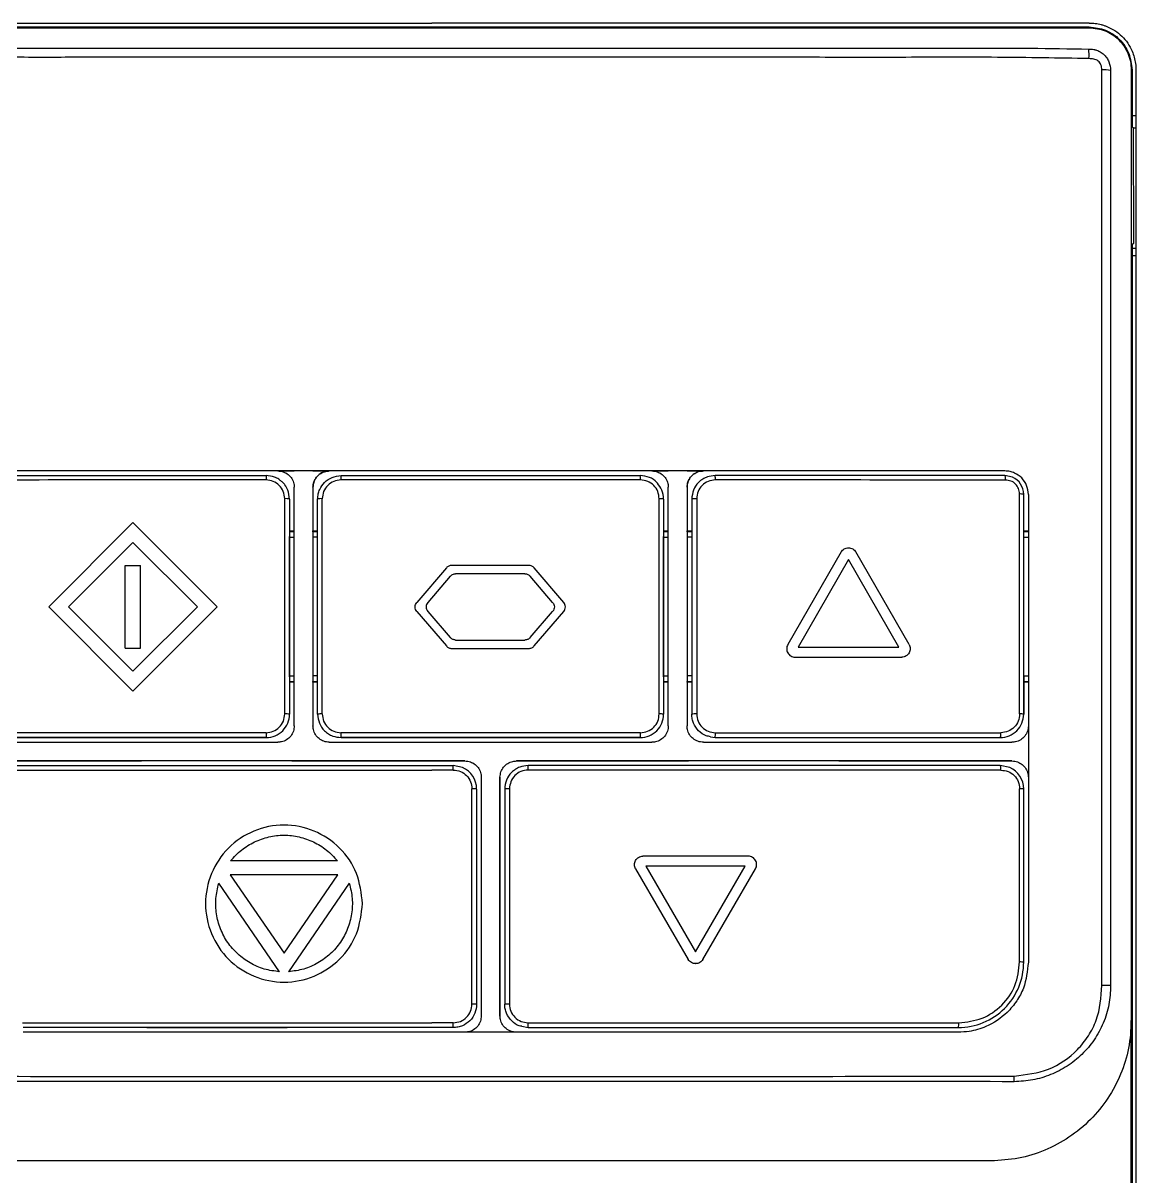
# Model space of a CAD drawing. Header units: inches. Extents: x 15 to 148, y 10 to 111.
# Drawn here: x 132.304 to 133.613, y 102.985 to 104.341 of the extents above; entities that cross this region are included whole.
import ezdxf

# ---------------------------------------------------------------- set-up
doc = ezdxf.new("R2010")
doc.units = ezdxf.units.IN
doc.header["$MEASUREMENT"] = 0
doc.layers.add('BLK_12AWG', color=7, linetype='Continuous')

# ---------------------------------------------------------------- blocks, each defined once
blk = doc.blocks.new('Varia')
at = {"color": 7, "linetype": 'Continuous'}
for p, q in [((165.0473, 105.9216), (165.0473, 105.9234)), ((165.1481, 105.8226), (165.1463, 105.8226)), ((165.1481, 105.8226), (165.1481, 105.6878)), ((165.1481, 105.7153), (165.1573, 105.7153)), ((165.1518, 105.6859), (165.1481, 105.6878)), ((165.1523, 105.4149), (165.1518, 105.6859)), ((165.1518, 105.6859), (165.1573, 105.6859)), ((165.1481, 105.4128), (165.1523, 105.4149)), ((165.1573, 105.4021), (165.1481, 105.4021)), ((165.1573, 105.3853), (165.1481, 105.3853)), ((163.1333, 104.8637), (163.1333, 104.8637)), ((163.1387, 104.8793), (163.1772, 104.8793)), ((163.1387, 104.8793), (163.1387, 104.8793)), ((163.2212, 104.8793), (163.1772, 104.8793)), ((163.2212, 104.8793), (163.2597, 104.8793)), ((163.5006, 104.8793), (163.2597, 104.8793)), ((163.2597, 104.8793), (163.2597, 104.8793)), ((163.5006, 104.8581), (163.287, 104.8581)), ((163.2872, 104.8683), (163.5006, 104.8683)), ((164.0187, 104.8793), (163.5006, 104.8793)), ((163.5006, 104.8683), (163.9912, 104.8683)), ((163.9917, 104.8581), (163.5006, 104.8581)), ((164.0133, 104.8637), (164.0133, 104.8637)), ((164.0187, 104.8793), (164.0572, 104.8793)), ((164.0187, 104.8793), (164.0187, 104.8793)), ((164.1012, 104.8793), (164.0572, 104.8793)), ((164.1012, 104.8793), (164.1397, 104.8793)), ((164.1397, 104.8793), (164.1397, 104.8793)), ((164.8492, 104.8793), (164.8492, 104.8793)), ((164.8669, 104.8646), (164.8669, 104.8646)), ((163.1772, 104.2798), (163.1772, 104.8408)), ((163.2212, 104.8408), (163.2212, 104.2798)), ((163.2212, 104.8408), (163.2212, 104.7382)), ((163.2212, 104.8408), (163.2212, 104.8408)), ((164.0572, 104.2798), (164.0572, 104.8408)), ((164.1012, 104.8408), (164.1012, 104.2798)), ((164.1012, 104.8408), (164.1012, 104.8408)), ((164.1012, 104.8408), (164.1012, 104.7382)), ((163.1549, 104.3078), (163.1549, 104.814)), ((163.1662, 104.8133), (163.1662, 104.3073)), ((163.1662, 104.8133), (163.1662, 104.7253)), ((163.1662, 104.8133), (163.1662, 104.8133)), ((163.2322, 104.3073), (163.2322, 104.8133)), ((163.243, 104.3078), (163.243, 104.814)), ((164.0358, 104.3078), (164.0358, 104.814)), ((164.0462, 104.8133), (164.0462, 104.3073)), ((164.0462, 104.8133), (164.0462, 104.7253)), ((164.0462, 104.8133), (164.0462, 104.8133)), ((164.1122, 104.8133), (164.1122, 104.3073)), ((164.1239, 104.814), (164.1239, 104.3078)), ((164.8837, 104.3078), (164.8837, 104.825)), ((164.8932, 104.3073), (164.8932, 104.8243)), ((164.8932, 104.8243), (164.8932, 104.8243)), ((164.8932, 104.7253), (164.8932, 104.8243)), ((162.7977, 104.7577), (162.5996, 104.5596)), ((162.9959, 104.5596), (162.7977, 104.7577)), ((162.9959, 104.5596), (162.7977, 104.7577)), ((163.1662, 104.7382), (163.1772, 104.7382)), ((163.1772, 104.7363), (163.1662, 104.7363)), ((163.1662, 104.7234), (163.1662, 104.7253)), ((163.1662, 104.3972), (163.1662, 104.7234)), ((163.1662, 104.7234), (163.1772, 104.7234)), ((163.2212, 104.7363), (163.2212, 104.7382)), ((163.2212, 104.7382), (163.2322, 104.7382)), ((163.2212, 104.7363), (163.2212, 104.3843)), ((163.2322, 104.7363), (163.2212, 104.7363)), ((163.2322, 104.7234), (163.2212, 104.7234)), ((164.0462, 104.7382), (164.0572, 104.7382)), ((164.0572, 104.7363), (164.0462, 104.7363)), ((164.0462, 104.7234), (164.0462, 104.7253)), ((164.0462, 104.3972), (164.0462, 104.7234)), ((164.0462, 104.7234), (164.0572, 104.7234)), ((164.1012, 104.7363), (164.1012, 104.7382)), ((164.1012, 104.7382), (164.1122, 104.7382)), ((164.1012, 104.7363), (164.1012, 104.3843)), ((164.1122, 104.7363), (164.1012, 104.7363)), ((164.1122, 104.7234), (164.1012, 104.7234)), ((164.8932, 104.7382), (164.9042, 104.7382)), ((164.9042, 104.7363), (164.8932, 104.7363)), ((164.8932, 104.7234), (164.8932, 104.7253)), ((164.8932, 104.3972), (164.8932, 104.7234)), ((164.8932, 104.7234), (164.9042, 104.7234)), ((162.7977, 104.711), (162.6463, 104.5596)), ((162.7977, 104.711), (162.6463, 104.5596)), ((162.9492, 104.5596), (162.7977, 104.711)), ((164.4639, 104.6887), (164.3383, 104.4712)), ((164.481, 104.6709), (164.3623, 104.4652)), ((164.481, 104.6709), (164.3623, 104.4652)), ((164.5998, 104.4652), (164.481, 104.6709)), ((164.6238, 104.4712), (164.4982, 104.6887)), ((164.6238, 104.4712), (164.4982, 104.6887)), ((162.7796, 104.4624), (162.7796, 104.6567)), ((162.7796, 104.6567), (162.8158, 104.6567)), ((162.8158, 104.4624), (162.8158, 104.6567)), ((162.8158, 104.4624), (162.8158, 104.6567)), ((163.5352, 104.6515), (163.4654, 104.5703)), ((163.7289, 104.6572), (163.5477, 104.6572)), ((163.7198, 104.6374), (163.5568, 104.6374)), ((163.7198, 104.6374), (163.5568, 104.6374)), ((163.5568, 104.6374), (163.5568, 104.6374)), ((163.8112, 104.5703), (163.7414, 104.6515)), ((163.8112, 104.5703), (163.7414, 104.6515)), ((163.5443, 104.6317), (163.4915, 104.5703)), ((163.5443, 104.6317), (163.4915, 104.5703)), ((163.7851, 104.5703), (163.7323, 104.6317)), ((162.5996, 104.5596), (162.7977, 104.3614)), ((162.6463, 104.5596), (162.7977, 104.4081)), ((162.6463, 104.5596), (162.7977, 104.4081)), ((162.7977, 104.3614), (162.9959, 104.5596)), ((162.7977, 104.3614), (162.9959, 104.5596)), ((162.7977, 104.4081), (162.9492, 104.5596)), ((163.4915, 104.5703), (163.4915, 104.5703)), ((163.4654, 104.5488), (163.5352, 104.4677)), ((163.4915, 104.5488), (163.5443, 104.4875)), ((163.4915, 104.5488), (163.5443, 104.4875)), ((163.7323, 104.4875), (163.7851, 104.5488)), ((163.7414, 104.4677), (163.8112, 104.5488)), ((163.7414, 104.4677), (163.8112, 104.5488)), ((163.5568, 104.4817), (163.7198, 104.4817)), ((162.7796, 104.4624), (162.8158, 104.4624)), ((162.7796, 104.4624), (162.8158, 104.4624)), ((163.5477, 104.4619), (163.7289, 104.4619)), ((163.5477, 104.4619), (163.7289, 104.4619)), ((164.3623, 104.4652), (164.5998, 104.4652)), ((164.3555, 104.4415), (164.6066, 104.4415)), ((164.3555, 104.4415), (164.6066, 104.4415)), ((163.1662, 104.3953), (163.1662, 104.3972)), ((163.1662, 104.3972), (163.1772, 104.3972)), ((163.1662, 104.3953), (163.1662, 104.3073)), ((163.2322, 104.3972), (163.2212, 104.3972)), ((164.0462, 104.3953), (164.0462, 104.3972)), ((164.0462, 104.3972), (164.0572, 104.3972)), ((164.0462, 104.3953), (164.0462, 104.3073)), ((164.1122, 104.3972), (164.1012, 104.3972)), ((164.8932, 104.3953), (164.8932, 104.3972)), ((164.8932, 104.3972), (164.9042, 104.3972)), ((164.8932, 104.3953), (164.8932, 104.3073)), ((163.1662, 104.3843), (163.1772, 104.3843)), ((163.1772, 104.3824), (163.1662, 104.3824)), ((163.2212, 104.3824), (163.2212, 104.3843)), ((163.2212, 104.3843), (163.2322, 104.3843)), ((163.2212, 104.3824), (163.2212, 104.2798)), ((163.2322, 104.3824), (163.2212, 104.3824)), ((164.0462, 104.3843), (164.0572, 104.3843)), ((164.0572, 104.3824), (164.0462, 104.3824)), ((164.1012, 104.3824), (164.1012, 104.3843)), ((164.1012, 104.3843), (164.1122, 104.3843)), ((164.1012, 104.3824), (164.1012, 104.2798)), ((164.1122, 104.3824), (164.1012, 104.3824)), ((164.8932, 104.3843), (164.9042, 104.3843)), ((164.9042, 104.3824), (164.8932, 104.3824)), ((164.0462, 104.3073), (164.0462, 104.3073)), ((164.8932, 104.3073), (164.8932, 104.3073)), ((163.2212, 104.2798), (163.2212, 104.2798)), ((163.2652, 104.2569), (163.2652, 104.2569)), ((163.5006, 104.2638), (163.287, 104.2638)), ((163.9917, 104.2638), (163.5006, 104.2638)), ((164.1012, 104.2798), (164.1012, 104.2798)), ((164.1452, 104.2569), (164.1452, 104.2569)), ((162.4402, 104.2523), (163.1112, 104.2523)), ((163.2597, 104.2413), (163.5006, 104.2413)), ((163.5006, 104.2523), (163.2872, 104.2523)), ((163.2872, 104.2523), (163.9912, 104.2523)), ((163.2872, 104.2523), (163.2872, 104.2523)), ((163.9912, 104.2523), (163.5006, 104.2523)), ((163.5006, 104.2413), (164.0187, 104.2413)), ((163.9912, 104.2523), (163.9912, 104.2523)), ((164.1672, 104.2523), (164.8382, 104.2523)), ((164.8382, 104.2523), (164.8382, 104.2523)), ((162.4127, 104.1973), (162.8178, 104.1973)), ((162.8197, 104.1973), (162.8178, 104.1973)), ((163.1717, 104.1973), (162.8197, 104.1973)), ((163.1717, 104.1973), (163.1737, 104.1973)), ((163.1737, 104.1973), (163.5787, 104.1973)), ((163.5787, 104.1973), (163.5006, 104.1973)), ((163.5006, 104.1863), (163.5512, 104.1863)), ((163.5513, 104.1758), (163.5006, 104.1758)), ((163.5733, 104.1817), (163.5733, 104.1817)), ((163.5787, 104.1973), (163.5787, 104.1973)), ((163.6997, 104.1973), (163.6997, 104.1973)), ((163.6997, 104.1973), (164.1048, 104.1973)), ((164.1067, 104.1973), (164.1048, 104.1973)), ((164.4587, 104.1973), (164.1067, 104.1973)), ((164.4587, 104.1973), (164.4607, 104.1973)), ((164.4607, 104.1973), (164.8657, 104.1973)), ((164.8603, 104.1817), (164.8603, 104.1817)), ((164.8657, 104.1973), (164.8657, 104.1973)), ((163.6172, 104.1588), (163.6172, 103.5978)), ((163.6612, 103.5978), (163.6612, 104.1588)), ((163.6612, 104.1588), (163.6612, 104.1588)), ((163.6612, 104.1588), (163.6612, 103.5978)), ((163.5953, 103.6255), (163.5953, 104.1317)), ((163.6062, 104.1313), (163.6062, 103.6253)), ((163.6062, 104.1313), (163.6062, 103.6253)), ((163.6062, 104.1313), (163.6062, 104.1313)), ((163.6722, 104.1313), (163.6722, 103.6253)), ((163.6834, 104.1317), (163.6834, 103.6255)), ((164.8837, 103.7245), (164.8837, 104.1317)), ((164.8932, 103.7243), (164.8932, 104.1313)), ((164.8932, 104.1313), (164.8932, 104.1313)), ((164.8932, 103.7243), (164.8932, 104.1313)), ((163.2787, 103.9624), (163.0275, 103.9624)), ((164.2452, 103.9732), (163.9974, 103.9732)), ((163.9801, 103.9434), (163.9803, 103.9434)), ((163.9803, 103.9435), (164.1042, 103.7304)), ((164.2383, 103.9495), (164.0043, 103.9495)), ((164.0043, 103.9495), (164.1213, 103.7482)), ((164.0043, 103.9495), (164.1213, 103.7482)), ((164.2383, 103.9495), (164.0043, 103.9495)), ((164.1213, 103.7482), (164.2383, 103.9495)), ((164.1384, 103.7304), (164.2623, 103.9435)), ((164.1384, 103.7304), (164.2623, 103.9435)), ((163.1426, 103.7014), (162.9995, 103.9097)), ((163.0267, 103.9295), (163.1531, 103.7453)), ((163.2795, 103.9295), (163.0267, 103.9295)), ((163.0267, 103.9295), (163.1531, 103.7453)), ((163.2795, 103.9295), (163.0267, 103.9295)), ((163.1531, 103.7453), (163.2795, 103.9295)), ((163.3067, 103.9097), (163.1636, 103.7014)), ((163.3067, 103.9097), (163.1636, 103.7014)), ((164.8932, 103.7243), (164.8932, 103.7243)), ((163.6062, 103.6253), (163.6062, 103.6253)), ((163.5513, 103.5815), (163.5006, 103.5815)), ((163.6612, 103.5978), (163.6612, 103.5978)), ((162.8307, 103.5703), (162.5392, 103.5703)), ((162.5392, 103.5703), (162.5392, 103.5703)), ((162.8307, 103.5703), (163.1607, 103.5703)), ((162.8307, 103.5703), (162.8307, 103.5703)), ((163.1607, 103.5703), (163.1607, 103.5703)), ((163.5512, 103.5703), (163.1607, 103.5703)), ((163.5512, 103.5703), (163.5006, 103.5703)), ((163.5512, 103.5703), (163.5512, 103.5703)), ((163.7052, 103.5749), (163.7052, 103.5749)), ((163.7272, 103.5703), (164.1177, 103.5703)), ((164.1177, 103.5703), (164.4477, 103.5703)), ((164.1177, 103.5703), (164.1177, 103.5703)), ((164.4477, 103.5703), (164.4477, 103.5703)), ((164.4477, 103.5703), (164.7392, 103.5703)), ((164.7392, 103.5703), (164.7392, 103.5703))]:
    blk.add_line(p, q, dxfattribs=at)
for p, q in [((164.8669, 104.8646), (164.8492, 104.8683)), ((164.1567, 104.2544), (164.1672, 104.2523)), ((163.5733, 104.1817), (163.5512, 104.1863)), ((164.8603, 104.1817), (164.8382, 104.1863)), ((163.7122, 103.5732), (163.7272, 103.5703))]:
    blk.add_line(p, q)
for centre, radius, start, end in [((164.9602, 105.8593), 0.0869, 353.1929, 8.0562), ((165.0778, 105.7046), 0.1183, 80.3076, 90.3394), ((163.1802, 104.8605), 0.0694, 173.5525, 182.0138), ((163.4143, 104.8605), 0.1273, 176.491, 181.099), ((163.9367, 104.8605), 0.0551, 357.464, 8.1381), ((164.1273, 104.8605), 0.0407, 356.5712, 11.0718), ((164.8301, 104.8604), 0.0207, 353.3593, 22.2782), ((164.8492, 104.8243), 0.044, 0.0002, 66.3573), ((163.1578, 104.7711), 0.0431, 78.6621, 93.8443), ((163.2403, 104.7741), 0.0401, 86.2383, 101.6849), ((164.0383, 104.7755), 0.0386, 78.1494, 93.7333), ((164.1209, 104.7695), 0.0446, 86.132, 101.157), ((164.8859, 104.7908), 0.0343, 77.5589, 93.6339), ((163.1112, 104.3073), 0.055, 270, 0.0002), ((163.1578, 104.2466), 0.0613, 82.0648, 92.703), ((163.2403, 104.2511), 0.0568, 87.34, 98.1966), ((163.9912, 104.3073), 0.055, 270, 0.0002), ((164.0383, 104.2528), 0.0551, 81.7239, 92.618), ((164.1209, 104.2442), 0.0637, 87.2803, 97.7816), ((164.8382, 104.3073), 0.055, 270, 0.0002), ((164.8859, 104.2578), 0.0501, 81.5288, 92.4921), ((163.1912, 104.2608), 0.0804, 177.8931, 186.0953), ((163.435, 104.2608), 0.148, 178.8539, 183.3071), ((163.928, 104.2608), 0.0638, 352.3034, 2.6553), ((164.121, 104.2608), 0.047, 349.5207, 3.5996), ((164.8158, 104.2609), 0.024, 339.0813, 6.9704), ((162.9537, 104.1783), 0.5976, 359.7543, 0.7647), ((163.5512, 104.1313), 0.055, 0.0002, 66.3571), ((163.6038, 104.1783), 0.1237, 358.8132, 3.6988), ((164.8182, 104.1783), 0.0216, 353.2851, 21.8834), ((164.8382, 104.1313), 0.055, 0.0002, 66.3571), ((163.598, 104.0638), 0.068, 83.0767, 92.2802), ((163.6806, 104.0614), 0.0704, 87.7021, 96.8211), ((164.8859, 104.0723), 0.0594, 82.8724, 92.0985), ((164.7392, 103.7243), 0.154, 270, 0.0002), ((164.8859, 103.6201), 0.1044, 85.9622, 91.1972), ((165.0745, 102.9972), 0.6722, 88.0216, 89.7566), ((163.598, 103.4887), 0.1369, 86.567, 91.1339), ((163.6806, 103.4836), 0.1419, 88.8591, 93.3776), ((162.9079, 103.5787), 0.6434, 359.2549, 0.2522), ((163.5957, 103.5787), 0.1318, 356.3589, 1.2315), ((164.7161, 103.5787), 0.0246, 340.096, 6.4908), ((164.6849, 103.4532), 0.1863, 356.8414, 0.9411)]:
    blk.add_arc(centre, radius, start, end, dxfattribs=at)
for points, knots in [([(161.9539, 105.9326), (161.9784, 105.9326), (162.0275, 105.9326), (162.1017, 105.9326), (162.1768, 105.9326), (162.2528, 105.9326), (162.3298, 105.9326), (162.4076, 105.9326), (162.4864, 105.9326), (162.5661, 105.9326), (162.6466, 105.9326), (162.7281, 105.9326), (162.8104, 105.9326), (162.8937, 105.9326), (162.9778, 105.9326), (163.0628, 105.9326), (163.1487, 105.9326), (163.2355, 105.9326), (163.3231, 105.9326), (163.4116, 105.9326), (163.4709, 105.9326), (163.5006, 105.9326)], [0, 0, 0, 0, 0.047719, 0.095984, 0.144794, 0.194151, 0.244053, 0.294501, 0.345495, 0.397035, 0.449121, 0.501753, 0.554932, 0.608656, 0.662926, 0.717742, 0.773104, 0.82901, 0.885462, 0.942459, 1, 1, 1, 1]), ([(161.9539, 105.9234), (161.9995, 105.9234), (162.0975, 105.9234), (162.255, 105.9234), (162.4332, 105.9234), (162.6273, 105.9234), (162.8434, 105.9234), (163.0675, 105.9234), (163.2909, 105.9234), (163.433, 105.9234), (163.5006, 105.9234)], [0, 0, 0, 0, 0.0890461, 0.1913389, 0.3068826, 0.4356812, 0.5681564, 0.7254172, 0.8693677, 1, 1, 1, 1]), ([(161.954, 105.9216), (162.0821, 105.9216), (162.3383, 105.9215), (162.7249, 105.9216), (163.1125, 105.9216), (163.3713, 105.9216), (163.5006, 105.9216)], [0, 0, 0, 0, 0.249992, 0.499989, 0.749994, 1, 1, 1, 1]), ([(165.0473, 105.9326), (165.0231, 105.9326), (164.9746, 105.9326), (164.9017, 105.9326), (164.8287, 105.9326), (164.7556, 105.9326), (164.6824, 105.9326), (164.609, 105.9326), (164.5355, 105.9326), (164.4619, 105.9326), (164.3881, 105.9326), (164.294, 105.9326), (164.1793, 105.9326), (164.044, 105.9326), (163.9085, 105.9326), (163.7728, 105.9326), (163.6368, 105.9326), (163.546, 105.9326), (163.5006, 105.9326)], [0, 0, 0, 0, 0.047368, 0.094767, 0.142199, 0.189667, 0.237174, 0.284721, 0.332312, 0.379949, 0.427634, 0.47537, 0.562552, 0.649816, 0.737178, 0.824653, 0.912255, 1, 1, 1, 1]), ([(163.5006, 105.9234), (163.5664, 105.9234), (163.7045, 105.9234), (163.9213, 105.9234), (164.1593, 105.9234), (164.407, 105.9234), (164.6464, 105.9234), (164.8583, 105.9234), (164.988, 105.9234), (165.0473, 105.9234)], [0, 0, 0, 0, 0.1270711, 0.2667779, 0.4191136, 0.5876129, 0.7466335, 0.8840931, 1, 1, 1, 1]), ([(163.5006, 105.9216), (163.63, 105.9216), (163.8888, 105.9216), (164.2763, 105.9216), (164.663, 105.9215), (164.9192, 105.9216), (165.0473, 105.9216)], [0, 0, 0, 0, 0.250006, 0.500011, 0.750008, 1, 1, 1, 1]), ([(165.0473, 105.9326), (165.0497, 105.9326), (165.0545, 105.9325), (165.0616, 105.9318), (165.0687, 105.9307), (165.0756, 105.9291), (165.0824, 105.9271), (165.0934, 105.923), (165.1081, 105.9154), (165.1246, 105.9021), (165.1385, 105.8857), (165.1478, 105.8685), (165.1536, 105.8523), (165.1567, 105.8376), (165.1571, 105.8276), (165.1573, 105.8226)], [0, 0, 0, 0, 0.042128, 0.083779, 0.125121, 0.166329, 0.207578, 0.249042, 0.370527, 0.491541, 0.615231, 0.739767, 0.826957, 0.913149, 1, 1, 1, 1]), ([(165.0473, 105.9234), (165.0605, 105.9219), (165.0802, 105.9197), (165.1037, 105.907), (165.119, 105.8946), (165.1315, 105.8792), (165.1443, 105.8557), (165.1466, 105.8358), (165.1481, 105.8226)], [0, 0, 0, 0, 0.250004, 0.376188, 0.499855, 0.623804, 0.749972, 1, 1, 1, 1]), ([(165.0473, 105.9216), (165.0602, 105.9202), (165.0855, 105.9174), (165.1184, 105.8953), (165.1369, 105.8681), (165.1451, 105.8428), (165.1459, 105.8294), (165.1463, 105.8226)], [0, 0, 0, 0, 0.248572, 0.490913, 0.738929, 0.869294, 1, 1, 1, 1]), ([(161.9551, 105.8715), (162.0068, 105.8723), (162.1095, 105.8739), (162.264, 105.8733), (162.418, 105.8735), (162.5722, 105.8734), (162.8039, 105.8735), (163.1133, 105.8735), (163.3715, 105.8735), (163.5006, 105.8735)], [0, 0, 0, 0, 0.101325, 0.20118, 0.301036, 0.400891, 0.500746, 0.750373, 1, 1, 1, 1]), ([(163.5006, 105.8735), (163.6452, 105.8735), (163.9344, 105.8735), (164.2685, 105.8735), (164.5031, 105.8734), (164.6387, 105.8735), (164.7741, 105.8733), (164.9102, 105.8739), (165.0006, 105.8723), (165.0462, 105.8715)], [0, 0, 0, 0, 0.2795774, 0.5591628, 0.6470386, 0.7349076, 0.822772, 0.9106679, 1, 1, 1, 1]), ([(165.0462, 105.8715), (165.0501, 105.8714), (165.055, 105.8713), (165.0612, 105.87), (165.0653, 105.8688), (165.0722, 105.866), (165.0808, 105.8603), (165.0887, 105.8515), (165.0958, 105.8386), (165.097, 105.828), (165.0977, 105.8212)], [0, 0, 0, 0, 0.151582, 0.188126, 0.232897, 0.311991, 0.460747, 0.609367, 0.74939, 1, 1, 1, 1]), ([(163.5006, 105.8522), (163.3713, 105.8522), (163.1128, 105.8521), (162.8029, 105.8521), (162.5709, 105.852), (162.4165, 105.8521), (162.2623, 105.8518), (162.1084, 105.8527), (162.006, 105.8503), (161.9548, 105.849)], [0, 0, 0, 0, 0.249993, 0.499992, 0.599998, 0.700006, 0.800016, 0.900027, 1, 1, 1, 1]), ([(165.0464, 105.849), (164.9748, 105.8503), (164.8314, 105.8528), (164.6157, 105.8518), (164.3995, 105.8521), (164.1416, 105.8521), (163.842, 105.8522), (163.6144, 105.8522), (163.5006, 105.8522)], [0, 0, 0, 0, 0.139972, 0.279985, 0.419994, 0.560002, 0.780004, 1, 1, 1, 1]), ([(165.0771, 105.8229), (165.0768, 105.8267), (165.0763, 105.8325), (165.0725, 105.8393), (165.0685, 105.8435), (165.0635, 105.8466), (165.056, 105.8483), (165.0503, 105.8488), (165.0464, 105.849)], [0, 0, 0, 0, 0.248706, 0.373924, 0.498813, 0.624013, 0.749052, 1, 1, 1, 1]), ([(165.0774, 103.6694), (165.0773, 103.8492), (165.0772, 104.2089), (165.0771, 104.7478), (165.0772, 105.2861), (165.0771, 105.6439), (165.0771, 105.8229)], [0, 0, 0, 0, 0.249989, 0.499986, 0.74999, 1, 1, 1, 1]), ([(165.0977, 105.8212), (165.0977, 105.6422), (165.0978, 105.2846), (165.0976, 104.7467), (165.0976, 104.2082), (165.0977, 103.8488), (165.0977, 103.669)], [0, 0, 0, 0, 0.250225, 0.499979, 0.749962, 1, 1, 1, 1]), ([(165.1463, 105.8226), (165.1463, 105.5749), (165.1463, 105.0795), (165.1463, 104.3336), (165.1463, 103.8357), (165.1463, 103.5868)], [0, 0, 0, 0, 0.333314, 0.666654, 1, 1, 1, 1]), ([(165.1573, 105.8226), (165.1573, 105.2622), (165.1573, 104.6993), (165.1573, 103.572), (165.1573, 103.0077), (165.1573, 102.444)], [0, 0, 0, 0, 0.5, 0.5, 1, 1, 1, 1]), ([(165.1481, 105.4128), (165.1481, 105.3368), (165.1481, 105.1774), (165.1481, 104.9269), (165.1481, 104.6883), (165.1481, 104.4659), (165.1481, 104.3163), (165.1481, 104.2123), (165.1481, 104.1571), (165.1481, 104.1013), (165.1481, 104.0447), (165.1481, 103.9875), (165.1481, 103.854), (165.1481, 103.6538), (165.1481, 103.3967), (165.1481, 103.1681), (165.1481, 102.9681), (165.1481, 102.7966), (165.1481, 102.6537), (165.1481, 102.5393), (165.1481, 102.4726), (165.1481, 102.444)], [0, 0, 0, 0, 0.077058, 0.161583, 0.253579, 0.318389, 0.386454, 0.404818, 0.423405, 0.442216, 0.46125, 0.480508, 0.499988, 0.596108, 0.682623, 0.759532, 0.826835, 0.884534, 0.932628, 0.971117, 1, 1, 1, 1]), ([(163.1108, 104.8581), (162.9969, 104.8581), (162.7689, 104.8581), (162.5417, 104.858), (162.4281, 104.858)], [0, 0, 0, 0, 0.4999974, 1, 1, 1, 1]), ([(163.5006, 104.8793), (163.3211, 104.8793), (162.9632, 104.8793), (162.6068, 104.8793), (162.4292, 104.8793)], [0, 0, 0, 0, 0.501881, 1, 1, 1, 1]), ([(163.1387, 104.8793), (163.0199, 104.8793), (162.783, 104.8793), (162.5469, 104.8793), (162.4292, 104.8793)], [0, 0, 0, 0, 0.501491, 1, 1, 1, 1]), ([(162.4292, 104.8683), (162.5424, 104.8683), (162.7694, 104.8683), (162.9971, 104.8683), (163.1112, 104.8683)], [0, 0, 0, 0, 0.498759, 1, 1, 1, 1]), ([(163.1549, 104.814), (163.1542, 104.8198), (163.1528, 104.8313), (163.1427, 104.8459), (163.1282, 104.8561), (163.1166, 104.8574), (163.1108, 104.8581)], [0, 0, 0, 0, 0.249826, 0.499676, 0.749779, 1, 1, 1, 1]), ([(163.1387, 104.8793), (163.1431, 104.8789), (163.1517, 104.878), (163.1633, 104.8714), (163.172, 104.8616), (163.1766, 104.8508), (163.177, 104.8436), (163.1772, 104.8408)], [0, 0, 0, 0, 0.214425, 0.428836, 0.643675, 0.858975, 1, 1, 1, 1]), ([(163.1662, 104.8133), (163.1654, 104.8205), (163.1641, 104.8324), (163.1566, 104.8448), (163.1513, 104.8514), (163.1483, 104.8537), (163.1474, 104.8544)], [0, 0, 0, 0, 0.4607359, 0.7601332, 0.9234287, 1, 1, 1, 1]), ([(163.2212, 104.8408), (163.2217, 104.8451), (163.2225, 104.8538), (163.2292, 104.8653), (163.2389, 104.874), (163.2498, 104.8786), (163.2569, 104.8791), (163.2597, 104.8793)], [0, 0, 0, 0, 0.215114, 0.430244, 0.644979, 0.859219, 1, 1, 1, 1]), ([(163.2597, 104.8793), (163.2554, 104.8789), (163.2468, 104.878), (163.2353, 104.8714), (163.2266, 104.8617), (163.2219, 104.8509), (163.2214, 104.8437), (163.2212, 104.8408)], [0, 0, 0, 0, 0.214018, 0.428038, 0.642064, 0.856416, 1, 1, 1, 1]), ([(163.2322, 104.8133), (163.2325, 104.8173), (163.233, 104.825), (163.2377, 104.8387), (163.2478, 104.8534), (163.2656, 104.8658), (163.28, 104.8675), (163.2872, 104.8683)], [0, 0, 0, 0, 0.139529, 0.269657, 0.500746, 0.750355, 1, 1, 1, 1]), ([(163.287, 104.8581), (163.2813, 104.8574), (163.2697, 104.856), (163.2551, 104.8459), (163.245, 104.8313), (163.2436, 104.8198), (163.243, 104.814)], [0, 0, 0, 0, 0.2499514, 0.4998401, 0.7498959, 1, 1, 1, 1]), ([(164.8492, 104.8793), (164.7009, 104.8793), (164.4034, 104.8793), (163.9533, 104.8793), (163.6519, 104.8793), (163.5006, 104.8793)], [0, 0, 0, 0, 0.331269, 0.664398, 1, 1, 1, 1]), ([(164.0314, 104.8504), (164.031, 104.851), (164.0267, 104.8575), (164.0126, 104.8655), (163.9984, 104.8673), (163.9912, 104.8683)], [0, 0, 0, 0, 0.048205, 0.516487, 1, 1, 1, 1]), ([(164.0358, 104.814), (164.0351, 104.8198), (164.0337, 104.8313), (164.0236, 104.8459), (164.0091, 104.8561), (163.9975, 104.8574), (163.9917, 104.8581)], [0, 0, 0, 0, 0.249845, 0.499669, 0.749769, 1, 1, 1, 1]), ([(164.0187, 104.8793), (164.0231, 104.8789), (164.0317, 104.878), (164.0432, 104.8714), (164.0519, 104.8617), (164.0566, 104.8509), (164.057, 104.8437), (164.0572, 104.8408)], [0, 0, 0, 0, 0.214129, 0.428269, 0.642122, 0.856014, 1, 1, 1, 1]), ([(164.1012, 104.8408), (164.1017, 104.8451), (164.1025, 104.8538), (164.1092, 104.8654), (164.119, 104.8741), (164.1298, 104.8787), (164.137, 104.8791), (164.1397, 104.8793)], [0, 0, 0, 0, 0.215199, 0.430388, 0.645988, 0.861666, 1, 1, 1, 1]), ([(164.1397, 104.8793), (164.1354, 104.8789), (164.1267, 104.878), (164.1152, 104.8713), (164.1065, 104.8615), (164.1019, 104.8507), (164.1014, 104.8436), (164.1012, 104.8408)], [0, 0, 0, 0, 0.214917, 0.429813, 0.645234, 0.860958, 1, 1, 1, 1]), ([(164.1672, 104.8683), (164.1611, 104.8677), (164.151, 104.8667), (164.1379, 104.8604), (164.1258, 104.8508), (164.1147, 104.8349), (164.1131, 104.8205), (164.1122, 104.8133)], [0, 0, 0, 0, 0.214124, 0.348554, 0.500948, 0.750438, 1, 1, 1, 1]), ([(164.1679, 104.8581), (164.1621, 104.8574), (164.1506, 104.8561), (164.136, 104.8459), (164.1259, 104.8313), (164.1246, 104.8198), (164.1239, 104.814)], [0, 0, 0, 0, 0.250225, 0.500335, 0.750191, 1, 1, 1, 1]), ([(164.8492, 104.8793), (164.7317, 104.8793), (164.4958, 104.8793), (164.2587, 104.8793), (164.1397, 104.8793)], [0, 0, 0, 0, 0.498435, 1, 1, 1, 1]), ([(164.8492, 104.8683), (164.7361, 104.8683), (164.5093, 104.8683), (164.2815, 104.8683), (164.1672, 104.8683)], [0, 0, 0, 0, 0.498694, 1, 1, 1, 1]), ([(164.8506, 104.858), (164.7371, 104.858), (164.5101, 104.858), (164.282, 104.8581), (164.1679, 104.8581)], [0, 0, 0, 0, 0.5000028, 1, 1, 1, 1]), ([(164.9042, 104.8243), (164.9034, 104.8314), (164.9018, 104.8456), (164.8895, 104.8636), (164.8748, 104.8738), (164.8609, 104.8786), (164.8532, 104.879), (164.8492, 104.8793)], [0, 0, 0, 0, 0.247263, 0.4913046, 0.7297131, 0.8609803, 1, 1, 1, 1]), ([(164.8837, 104.825), (164.8832, 104.8294), (164.8822, 104.838), (164.8745, 104.849), (164.8635, 104.8565), (164.8549, 104.8575), (164.8506, 104.858)], [0, 0, 0, 0, 0.250086, 0.500119, 0.749963, 1, 1, 1, 1]), ([(164.9042, 104.8243), (164.9042, 104.6418), (164.9042, 104.2754), (164.9042, 103.9085), (164.9042, 103.7243)], [0, 0, 0, 0, 0.498123, 1, 1, 1, 1]), ([(164.4639, 104.6887), (164.4649, 104.6901), (164.4668, 104.693), (164.471, 104.6961), (164.4758, 104.6981), (164.481, 104.6988), (164.4862, 104.6981), (164.491, 104.6961), (164.4952, 104.693), (164.4972, 104.6901), (164.4982, 104.6887)], [0, 0, 0, 0, 0.125052, 0.249962, 0.374846, 0.499828, 0.624908, 0.749846, 0.874722, 1, 1, 1, 1]), ([(164.4861, 104.6979), (164.4878, 104.6973), (164.491, 104.6962), (164.4952, 104.693), (164.4972, 104.6901), (164.4982, 104.6887)], [0, 0, 0, 0, 0.3330884, 0.6660079, 1, 1, 1, 1]), ([(163.5477, 104.6572), (163.5465, 104.6571), (163.5441, 104.657), (163.5408, 104.6558), (163.5377, 104.654), (163.536, 104.6523), (163.5352, 104.6515)], [0, 0, 0, 0, 0.249756, 0.499097, 0.749036, 1, 1, 1, 1]), ([(163.5443, 104.6317), (163.5451, 104.6325), (163.5467, 104.6342), (163.5498, 104.636), (163.5532, 104.6372), (163.5556, 104.6373), (163.5568, 104.6374)], [0, 0, 0, 0, 0.24976, 0.499104, 0.74904, 1, 1, 1, 1]), ([(163.5443, 104.6317), (163.5451, 104.6325), (163.5467, 104.6342), (163.5498, 104.636), (163.5532, 104.6372), (163.5556, 104.6373), (163.5568, 104.6374)], [0, 0, 0, 0, 0.249762, 0.499106, 0.749043, 1, 1, 1, 1]), ([(163.7198, 104.6374), (163.721, 104.6373), (163.7234, 104.6372), (163.7268, 104.636), (163.7299, 104.6342), (163.7315, 104.6325), (163.7323, 104.6317)], [0, 0, 0, 0, 0.249762, 0.499101, 0.749038, 1, 1, 1, 1]), ([(163.7414, 104.6515), (163.7406, 104.6523), (163.739, 104.654), (163.7359, 104.6558), (163.7325, 104.657), (163.7301, 104.6571), (163.7289, 104.6572)], [0, 0, 0, 0, 0.249754, 0.499097, 0.749041, 1, 1, 1, 1]), ([(163.7414, 104.6515), (163.7406, 104.6523), (163.739, 104.654), (163.7359, 104.6558), (163.7325, 104.657), (163.7301, 104.6571), (163.7289, 104.6572)], [0, 0, 0, 0, 0.249754, 0.499097, 0.749041, 1, 1, 1, 1]), ([(163.4654, 104.5488), (163.4643, 104.5504), (163.4621, 104.5537), (163.4611, 104.5596), (163.4621, 104.5655), (163.4643, 104.5687), (163.4654, 104.5703)], [0, 0, 0, 0, 0.249841, 0.499701, 0.749574, 1, 1, 1, 1]), ([(163.4915, 104.5703), (163.4904, 104.5687), (163.4882, 104.5655), (163.4873, 104.5596), (163.4882, 104.5537), (163.4904, 104.5504), (163.4915, 104.5488)], [0, 0, 0, 0, 0.249851, 0.499707, 0.749584, 1, 1, 1, 1]), ([(163.4915, 104.5703), (163.4904, 104.5687), (163.4882, 104.5655), (163.4873, 104.5596), (163.4882, 104.5537), (163.4904, 104.5504), (163.4915, 104.5488)], [0, 0, 0, 0, 0.249852, 0.499708, 0.749584, 1, 1, 1, 1]), ([(163.7851, 104.5703), (163.7862, 104.5687), (163.7884, 104.5655), (163.7894, 104.5596), (163.7884, 104.5537), (163.7862, 104.5504), (163.7851, 104.5488)], [0, 0, 0, 0, 0.249843, 0.499691, 0.749567, 1, 1, 1, 1]), ([(163.8112, 104.5488), (163.8123, 104.5504), (163.8145, 104.5537), (163.8155, 104.5596), (163.8145, 104.5655), (163.8123, 104.5687), (163.8112, 104.5703)], [0, 0, 0, 0, 0.249858, 0.499717, 0.74958, 1, 1, 1, 1]), ([(163.8112, 104.5488), (163.8123, 104.5504), (163.8145, 104.5537), (163.8155, 104.5596), (163.8145, 104.5655), (163.8123, 104.5687), (163.8112, 104.5703)], [0, 0, 0, 0, 0.249858, 0.499717, 0.74958, 1, 1, 1, 1]), ([(163.5568, 104.4817), (163.5556, 104.4818), (163.5532, 104.482), (163.5499, 104.4831), (163.5467, 104.4849), (163.5451, 104.4866), (163.5443, 104.4875)], [0, 0, 0, 0, 0.249759, 0.499102, 0.749039, 1, 1, 1, 1]), ([(163.5568, 104.4817), (163.5556, 104.4818), (163.5532, 104.482), (163.5499, 104.4831), (163.5467, 104.4849), (163.5451, 104.4866), (163.5443, 104.4875)], [0, 0, 0, 0, 0.2497591, 0.4991025, 0.7490388, 1, 1, 1, 1]), ([(163.7323, 104.4875), (163.7315, 104.4866), (163.7299, 104.4849), (163.7268, 104.4831), (163.7234, 104.482), (163.721, 104.4818), (163.7198, 104.4817)], [0, 0, 0, 0, 0.249777, 0.499116, 0.749045, 1, 1, 1, 1]), ([(163.5352, 104.4677), (163.536, 104.4668), (163.5376, 104.4651), (163.5407, 104.4633), (163.5441, 104.4622), (163.5465, 104.462), (163.5477, 104.4619)], [0, 0, 0, 0, 0.249758, 0.499113, 0.749041, 1, 1, 1, 1]), ([(163.7289, 104.4619), (163.7301, 104.462), (163.7325, 104.4622), (163.7358, 104.4633), (163.739, 104.4651), (163.7406, 104.4668), (163.7414, 104.4677)], [0, 0, 0, 0, 0.249763, 0.499105, 0.749049, 1, 1, 1, 1]), ([(163.7289, 104.4619), (163.7301, 104.462), (163.7325, 104.4622), (163.7358, 104.4633), (163.739, 104.4651), (163.7406, 104.4668), (163.7414, 104.4677)], [0, 0, 0, 0, 0.249763, 0.499105, 0.749049, 1, 1, 1, 1]), ([(164.3383, 104.4712), (164.3376, 104.4696), (164.3361, 104.4665), (164.3355, 104.4613), (164.3361, 104.4561), (164.3381, 104.4513), (164.3413, 104.4471), (164.3455, 104.444), (164.3503, 104.4419), (164.3537, 104.4416), (164.3555, 104.4415)], [0, 0, 0, 0, 0.125043, 0.249937, 0.374804, 0.499764, 0.624848, 0.749806, 0.87469, 1, 1, 1, 1]), ([(164.6238, 104.4712), (164.6245, 104.4696), (164.626, 104.4665), (164.6266, 104.4612), (164.6259, 104.4561), (164.6239, 104.4512), (164.6207, 104.4471), (164.6166, 104.444), (164.6118, 104.4419), (164.6083, 104.4416), (164.6066, 104.4415)], [0, 0, 0, 0, 0.125029, 0.249947, 0.374826, 0.499784, 0.624875, 0.749845, 0.874711, 1, 1, 1, 1]), ([(164.6238, 104.4712), (164.6245, 104.4696), (164.626, 104.4665), (164.6266, 104.4612), (164.6259, 104.4561), (164.6239, 104.4512), (164.6207, 104.4471), (164.6166, 104.444), (164.6118, 104.4419), (164.6083, 104.4416), (164.6066, 104.4415)], [0, 0, 0, 0, 0.125029, 0.249947, 0.374826, 0.499784, 0.624875, 0.749845, 0.874711, 1, 1, 1, 1]), ([(163.1108, 104.2638), (163.1166, 104.2645), (163.1281, 104.2658), (163.1427, 104.2759), (163.1529, 104.2905), (163.1542, 104.302), (163.1549, 104.3078)], [0, 0, 0, 0, 0.249964, 0.4998541, 0.7499025, 1, 1, 1, 1]), ([(163.2322, 104.3073), (163.2331, 104.3001), (163.2347, 104.2857), (163.2456, 104.2701), (163.2572, 104.2608), (163.2701, 104.2541), (163.2805, 104.253), (163.2872, 104.2523)], [0, 0, 0, 0, 0.249563, 0.499103, 0.637695, 0.767539, 1, 1, 1, 1]), ([(163.243, 104.3078), (163.2437, 104.3021), (163.245, 104.2905), (163.2551, 104.276), (163.2697, 104.2658), (163.2812, 104.2645), (163.287, 104.2638)], [0, 0, 0, 0, 0.249826, 0.499666, 0.749772, 1, 1, 1, 1]), ([(163.9917, 104.2638), (163.9975, 104.2645), (164.009, 104.2658), (164.0236, 104.2759), (164.0338, 104.2905), (164.0351, 104.302), (164.0358, 104.3078)], [0, 0, 0, 0, 0.249849, 0.499676, 0.749862, 1, 1, 1, 1]), ([(164.1567, 104.2544), (164.1531, 104.2549), (164.1425, 104.2564), (164.1275, 104.2676), (164.1173, 104.2824), (164.1129, 104.2962), (164.1125, 104.3036), (164.1122, 104.3073)], [0, 0, 0, 0, 0.14243, 0.427668, 0.707465, 0.852291, 1, 1, 1, 1]), ([(164.1239, 104.3078), (164.1245, 104.302), (164.1259, 104.2905), (164.1361, 104.2759), (164.1507, 104.2658), (164.1622, 104.2645), (164.1679, 104.2638)], [0, 0, 0, 0, 0.250095, 0.50015, 0.750028, 1, 1, 1, 1]), ([(164.8837, 104.3078), (164.883, 104.302), (164.8817, 104.2904), (164.8715, 104.2759), (164.8569, 104.2657), (164.8454, 104.2644), (164.8396, 104.2638)], [0, 0, 0, 0, 0.249751, 0.499588, 0.749752, 1, 1, 1, 1]), ([(163.1108, 104.2638), (162.9987, 104.2638), (162.7744, 104.2638), (162.5509, 104.2638), (162.4391, 104.2638)], [0, 0, 0, 0, 0.499998, 1, 1, 1, 1]), ([(163.1772, 104.2798), (163.1768, 104.2755), (163.176, 104.2668), (163.1693, 104.2553), (163.1596, 104.2466), (163.1487, 104.242), (163.1416, 104.2415), (163.1387, 104.2413)], [0, 0, 0, 0, 0.214708, 0.429434, 0.643918, 0.858205, 1, 1, 1, 1]), ([(163.2597, 104.2413), (163.2554, 104.2417), (163.2468, 104.2426), (163.2352, 104.2492), (163.2265, 104.259), (163.2219, 104.2698), (163.2214, 104.277), (163.2212, 104.2798)], [0, 0, 0, 0, 0.214551, 0.429095, 0.643855, 0.858852, 1, 1, 1, 1]), ([(164.0572, 104.2798), (164.0568, 104.2755), (164.056, 104.2668), (164.0493, 104.2552), (164.0395, 104.2465), (164.0287, 104.2419), (164.0215, 104.2415), (164.0187, 104.2413)], [0, 0, 0, 0, 0.214834, 0.429651, 0.644779, 0.860056, 1, 1, 1, 1]), ([(164.1397, 104.2413), (164.1354, 104.2417), (164.1268, 104.2426), (164.1152, 104.2492), (164.1065, 104.2589), (164.1019, 104.2698), (164.1014, 104.2769), (164.1012, 104.2798)], [0, 0, 0, 0, 0.214643, 0.429302, 0.643561, 0.85754, 1, 1, 1, 1]), ([(164.1679, 104.2638), (164.2801, 104.2638), (164.5046, 104.2638), (164.7279, 104.2638), (164.8396, 104.2638)], [0, 0, 0, 0, 0.499998, 1, 1, 1, 1]), ([(164.9042, 104.2798), (164.9038, 104.2755), (164.903, 104.2668), (164.8964, 104.2553), (164.8866, 104.2466), (164.8758, 104.242), (164.8686, 104.2415), (164.8657, 104.2413)], [0, 0, 0, 0, 0.213073, 0.426084, 0.640584, 0.857008, 1, 1, 1, 1]), ([(162.4127, 104.2413), (162.5332, 104.2413), (162.7748, 104.2413), (163.0172, 104.2413), (163.1387, 104.2413)], [0, 0, 0, 0, 0.498834, 1, 1, 1, 1]), ([(163.1112, 104.2523), (162.999, 104.2523), (162.775, 104.2523), (162.5517, 104.2523), (162.4402, 104.2523)], [0, 0, 0, 0, 0.5007944, 1, 1, 1, 1]), ([(164.1397, 104.2413), (164.2614, 104.2413), (164.504, 104.2413), (164.7453, 104.2413), (164.8657, 104.2413)], [0, 0, 0, 0, 0.501243, 1, 1, 1, 1]), ([(164.1672, 104.2523), (164.2795, 104.2523), (164.5037, 104.2523), (164.7269, 104.2523), (164.8382, 104.2523)], [0, 0, 0, 0, 0.500867, 1, 1, 1, 1]), ([(163.5006, 104.1973), (163.3184, 104.1973), (162.955, 104.1973), (162.5931, 104.1973), (162.4127, 104.1973)], [0, 0, 0, 0, 0.501641, 1, 1, 1, 1]), ([(162.4391, 104.1757), (162.6157, 104.1757), (162.9689, 104.1758), (163.3234, 104.1758), (163.5006, 104.1758)], [0, 0, 0, 0, 0.500001, 1, 1, 1, 1]), ([(162.4402, 104.1863), (162.6163, 104.1863), (162.969, 104.1863), (163.3232, 104.1863), (163.5006, 104.1863)], [0, 0, 0, 0, 0.498959, 1, 1, 1, 1]), ([(163.5513, 104.1758), (163.5571, 104.1751), (163.5686, 104.1738), (163.5832, 104.1636), (163.5933, 104.149), (163.5946, 104.1375), (163.5953, 104.1317)], [0, 0, 0, 0, 0.250228, 0.500334, 0.750173, 1, 1, 1, 1]), ([(163.5787, 104.1973), (163.5831, 104.1969), (163.5917, 104.196), (163.6032, 104.1894), (163.6119, 104.1796), (163.6166, 104.1688), (163.617, 104.1616), (163.6172, 104.1588)], [0, 0, 0, 0, 0.214461, 0.428923, 0.643418, 0.858051, 1, 1, 1, 1]), ([(163.6612, 104.1588), (163.6617, 104.1631), (163.6625, 104.1718), (163.6692, 104.1833), (163.6789, 104.192), (163.6898, 104.1966), (163.6969, 104.1971), (163.6997, 104.1973)], [0, 0, 0, 0, 0.214942, 0.429882, 0.644838, 0.859694, 1, 1, 1, 1]), ([(163.7272, 104.1863), (163.7206, 104.1856), (163.7102, 104.1845), (163.6972, 104.1778), (163.6856, 104.1685), (163.6747, 104.1529), (163.6731, 104.1385), (163.6722, 104.1313)], [0, 0, 0, 0, 0.230947, 0.361164, 0.500889, 0.75043, 1, 1, 1, 1]), ([(163.7275, 104.1758), (163.7217, 104.1751), (163.7101, 104.1738), (163.6956, 104.1636), (163.6855, 104.149), (163.6841, 104.1375), (163.6834, 104.1317)], [0, 0, 0, 0, 0.250229, 0.500333, 0.750173, 1, 1, 1, 1]), ([(164.8657, 104.1973), (164.6727, 104.1973), (164.2853, 104.1973), (163.8954, 104.1973), (163.6997, 104.1973)], [0, 0, 0, 0, 0.498161, 1, 1, 1, 1]), ([(164.8382, 104.1863), (164.6541, 104.1863), (164.2849, 104.1863), (163.9134, 104.1863), (163.7272, 104.1863)], [0, 0, 0, 0, 0.498794, 1, 1, 1, 1]), ([(164.8396, 104.1757), (164.6548, 104.1757), (164.2852, 104.1757), (163.9134, 104.1758), (163.7275, 104.1758)], [0, 0, 0, 0, 0.5, 1, 1, 1, 1]), ([(164.8396, 104.1757), (164.8454, 104.1751), (164.8568, 104.1737), (164.8715, 104.1637), (164.8817, 104.1491), (164.883, 104.1375), (164.8837, 104.1317)], [0, 0, 0, 0, 0.250032, 0.499897, 0.749934, 1, 1, 1, 1]), ([(164.8657, 104.1973), (164.8701, 104.1969), (164.8788, 104.196), (164.8903, 104.1893), (164.899, 104.1795), (164.9036, 104.1687), (164.9041, 104.1616), (164.9042, 104.1588)], [0, 0, 0, 0, 0.216464, 0.432982, 0.648091, 0.861256, 1, 1, 1, 1]), ([(163.3378, 103.8619), (163.3349, 103.8377), (163.3292, 103.7894), (163.2868, 103.7277), (163.2255, 103.6871), (163.1531, 103.6722), (163.0808, 103.687), (163.019, 103.7277), (162.9783, 103.7894), (162.9634, 103.8618), (162.9783, 103.9341), (163.0188, 103.9958), (163.0805, 104.0366), (163.1529, 104.0515), (163.2255, 104.0367), (163.2867, 103.996), (163.3292, 103.9344), (163.3349, 103.8861), (163.3378, 103.8619)], [0, 0, 0, 0, 0.0626922, 0.1250208, 0.1874642, 0.2499036, 0.3122365, 0.37492, 0.4376025, 0.4999483, 0.5624015, 0.6248299, 0.6871641, 0.74983, 0.8124964, 0.8748685, 0.9372635, 1, 1, 1, 1]), ([(163.0275, 103.9624), (163.0357, 103.9713), (163.052, 103.989), (163.0832, 104.0078), (163.1172, 104.0199), (163.153, 104.0241), (163.1889, 104.0199), (163.2229, 104.0078), (163.2542, 103.9891), (163.2705, 103.9713), (163.2787, 103.9624)], [0, 0, 0, 0, 0.125586, 0.250544, 0.375173, 0.499645, 0.624219, 0.749093, 0.874303, 1, 1, 1, 1]), ([(163.9803, 103.9435), (163.9795, 103.9451), (163.978, 103.9482), (163.9774, 103.9534), (163.978, 103.9586), (163.98, 103.9634), (163.9832, 103.9676), (163.9873, 103.9708), (163.9922, 103.9728), (163.9956, 103.9731), (163.9974, 103.9732)], [0, 0, 0, 0, 0.125036, 0.249949, 0.374823, 0.499789, 0.624873, 0.749828, 0.874704, 1, 1, 1, 1]), ([(164.2623, 103.9435), (164.2631, 103.9451), (164.2646, 103.9482), (164.2652, 103.9534), (164.2646, 103.9586), (164.2626, 103.9634), (164.2594, 103.9676), (164.2552, 103.9708), (164.2504, 103.9729), (164.247, 103.9731), (164.2452, 103.9732)], [0, 0, 0, 0, 0.125034, 0.249935, 0.374805, 0.499761, 0.624844, 0.749807, 0.874688, 1, 1, 1, 1]), ([(164.2623, 103.9435), (164.2631, 103.9451), (164.2646, 103.9482), (164.2652, 103.9534), (164.2646, 103.9586), (164.2626, 103.9634), (164.2594, 103.9676), (164.2553, 103.9708), (164.252, 103.972), (164.2504, 103.9726)], [0, 0, 0, 0, 0.142948, 0.285742, 0.428502, 0.571359, 0.714363, 0.85723, 1, 1, 1, 1]), ([(163.1426, 103.7014), (163.1305, 103.703), (163.1064, 103.7063), (163.0729, 103.7213), (163.0434, 103.7425), (163.0194, 103.7699), (163.0024, 103.8022), (162.9931, 103.8374), (162.9911, 103.8741), (162.9967, 103.8979), (162.9995, 103.9097)], [0, 0, 0, 0, 0.1255739, 0.2505137, 0.3751348, 0.4996236, 0.6242266, 0.7491155, 0.874317, 1, 1, 1, 1]), ([(163.3067, 103.9097), (163.3095, 103.8979), (163.3151, 103.8742), (163.3131, 103.8376), (163.3039, 103.8024), (163.287, 103.7702), (163.2629, 103.7427), (163.2334, 103.7214), (163.1999, 103.7063), (163.1757, 103.703), (163.1636, 103.7014)], [0, 0, 0, 0, 0.125578, 0.25052, 0.375132, 0.499611, 0.62421, 0.749097, 0.874309, 1, 1, 1, 1]), ([(164.1384, 103.7304), (164.1374, 103.729), (164.1355, 103.7261), (164.1313, 103.723), (164.1265, 103.721), (164.1213, 103.7203), (164.1161, 103.721), (164.1113, 103.723), (164.1071, 103.7261), (164.1052, 103.729), (164.1042, 103.7304)], [0, 0, 0, 0, 0.125047, 0.249954, 0.374841, 0.49982, 0.624906, 0.74985, 0.874731, 1, 1, 1, 1]), ([(164.1384, 103.7304), (164.1374, 103.729), (164.1355, 103.7261), (164.1313, 103.723), (164.1265, 103.721), (164.1213, 103.7203), (164.1179, 103.7209), (164.1162, 103.7212)], [0, 0, 0, 0, 0.200105, 0.399987, 0.599834, 0.799833, 1, 1, 1, 1]), ([(164.9042, 103.7243), (164.902, 103.7033), (164.8985, 103.671), (164.8773, 103.632), (164.8499, 103.5986), (164.8111, 103.573), (164.7701, 103.5607), (164.7478, 103.5597), (164.7392, 103.5593)], [0, 0, 0, 0, 0.241046, 0.371361, 0.507901, 0.740744, 0.899914, 1, 1, 1, 1]), ([(164.7406, 103.5815), (164.7593, 103.5836), (164.7967, 103.5879), (164.8439, 103.6208), (164.8772, 103.668), (164.8815, 103.7057), (164.8837, 103.7245)], [0, 0, 0, 0, 0.250099, 0.500142, 0.750104, 1, 1, 1, 1]), ([(165.0977, 103.669), (165.0971, 103.654), (165.0957, 103.6238), (165.0816, 103.5805), (165.0601, 103.5407), (165.0313, 103.5063), (164.9963, 103.4786), (164.957, 103.4585), (164.9148, 103.4454), (164.8855, 103.4438), (164.871, 103.443)], [0, 0, 0, 0, 0.12542, 0.253018, 0.379287, 0.504862, 0.62962, 0.753508, 0.876938, 1, 1, 1, 1]), ([(164.8712, 103.4563), (164.8987, 103.4596), (164.9536, 103.4662), (165.0124, 103.5068), (165.0464, 103.5501), (165.0722, 103.5996), (165.0753, 103.6415), (165.0774, 103.6694)], [0, 0, 0, 0, 0.249894, 0.499703, 0.625132, 0.750576, 1, 1, 1, 1]), ([(163.6062, 103.6253), (163.6054, 103.6181), (163.6038, 103.6037), (163.5911, 103.5855), (163.5761, 103.5754), (163.5624, 103.571), (163.555, 103.5705), (163.5512, 103.5703)], [0, 0, 0, 0, 0.2498071, 0.4996192, 0.7427934, 0.8697809, 1, 1, 1, 1]), ([(163.5513, 103.5815), (163.5571, 103.5822), (163.5686, 103.5835), (163.5831, 103.5936), (163.5933, 103.6082), (163.5947, 103.6197), (163.5953, 103.6255)], [0, 0, 0, 0, 0.249924, 0.499824, 0.749917, 1, 1, 1, 1]), ([(163.7122, 103.5732), (163.7103, 103.5735), (163.7014, 103.5749), (163.6878, 103.5854), (163.6774, 103.6002), (163.6729, 103.6143), (163.6725, 103.6216), (163.6722, 103.6253)], [0, 0, 0, 0, 0.080558, 0.382281, 0.6882308, 0.8435729, 1, 1, 1, 1]), ([(163.6834, 103.6255), (163.6841, 103.6197), (163.6854, 103.6082), (163.6956, 103.5936), (163.7102, 103.5835), (163.7217, 103.5822), (163.7275, 103.5815)], [0, 0, 0, 0, 0.250096, 0.500151, 0.750041, 1, 1, 1, 1]), ([(162.5382, 103.5815), (162.6984, 103.5815), (163.0187, 103.5815), (163.34, 103.5815), (163.5006, 103.5815)], [0, 0, 0, 0, 0.5, 1, 1, 1, 1]), ([(163.6172, 103.5978), (163.6168, 103.5935), (163.616, 103.5848), (163.6093, 103.5733), (163.5995, 103.5646), (163.5887, 103.5599), (163.5816, 103.5595), (163.5787, 103.5593)], [0, 0, 0, 0, 0.214747, 0.429492, 0.644246, 0.858976, 1, 1, 1, 1]), ([(163.6997, 103.5593), (163.6954, 103.5597), (163.6868, 103.5606), (163.6752, 103.5672), (163.6665, 103.577), (163.6619, 103.5878), (163.6614, 103.5949), (163.6612, 103.5978)], [0, 0, 0, 0, 0.214653, 0.42931, 0.64392, 0.858531, 1, 1, 1, 1]), ([(163.7275, 103.5815), (163.8968, 103.5815), (164.2353, 103.5815), (164.5721, 103.5815), (164.7406, 103.5815)], [0, 0, 0, 0, 0.5, 1, 1, 1, 1]), ([(165.1463, 103.5868), (165.1451, 103.565), (165.1426, 103.5218), (165.123, 103.4597), (165.0928, 103.4026), (165.0515, 103.3522), (165.001, 103.3107), (164.9435, 103.2801), (164.8812, 103.2605), (164.838, 103.258), (164.8163, 103.2568)], [0, 0, 0, 0, 0.125175, 0.248873, 0.372457, 0.49719, 0.623739, 0.749249, 0.874284, 1, 1, 1, 1]), ([(165.1463, 102.444), (165.1463, 102.6345), (165.1463, 103.0153), (165.1463, 103.3963), (165.1463, 103.5868)], [0, 0, 0, 0, 0.499982, 1, 1, 1, 1]), ([(163.5006, 103.5703), (163.3401, 103.5703), (163.0191, 103.5703), (162.6992, 103.5703), (162.5392, 103.5703)], [0, 0, 0, 0, 0.500075, 1, 1, 1, 1]), ([(163.5006, 103.5593), (163.3401, 103.5593), (163.0191, 103.5593), (162.6992, 103.5593), (162.5392, 103.5593)], [0, 0, 0, 0, 0.500043, 1, 1, 1, 1]), ([(164.7392, 103.5593), (164.6021, 103.5593), (164.3279, 103.5593), (163.9146, 103.5593), (163.6387, 103.5593), (163.5006, 103.5593)], [0, 0, 0, 0, 0.333311, 0.666466, 1, 1, 1, 1]), ([(163.7272, 103.5703), (163.8964, 103.5703), (164.2346, 103.5703), (164.5711, 103.5703), (164.7392, 103.5703)], [0, 0, 0, 0, 0.500182, 1, 1, 1, 1]), ([(162.13, 103.4563), (162.2817, 103.456), (162.585, 103.4554), (163.0425, 103.4554), (163.3479, 103.4553), (163.5006, 103.4552)], [0, 0, 0, 0, 0.33333, 0.666664, 1, 1, 1, 1]), ([(163.5006, 103.4438), (163.3861, 103.4438), (163.1571, 103.4437), (162.8139, 103.4436), (162.4713, 103.4437), (162.244, 103.4432), (162.1303, 103.443)], [0, 0, 0, 0, 0.249974, 0.499948, 0.749914, 1, 1, 1, 1]), ([(163.5006, 103.4552), (163.6534, 103.4553), (163.9588, 103.4554), (164.4163, 103.4554), (164.7196, 103.456), (164.8712, 103.4563)], [0, 0, 0, 0, 0.333336, 0.66667, 1, 1, 1, 1]), ([(164.871, 103.443), (164.7193, 103.4432), (164.4161, 103.4437), (163.9587, 103.4437), (163.6533, 103.4437), (163.5006, 103.4438)], [0, 0, 0, 0, 0.333403, 0.666701, 1, 1, 1, 1]), ([(163.5006, 103.2568), (163.3531, 103.2568), (163.0591, 103.2568), (162.62, 103.2568), (162.3297, 103.2568), (162.185, 103.2568)], [0, 0, 0, 0, 0.335384, 0.668719, 1, 1, 1, 1]), ([(164.8163, 103.2568), (164.6716, 103.2568), (164.3813, 103.2568), (163.9422, 103.2568), (163.6481, 103.2568), (163.5006, 103.2568)], [0, 0, 0, 0, 0.331281, 0.664616, 1, 1, 1, 1])]:
    blk.add_open_spline(points, degree=3, knots=knots, dxfattribs=at)
at = {"color": 8, "linetype": 'Continuous'}
for points, knots in [([(163.1474, 104.8544), (163.1452, 104.8562), (163.1402, 104.8605), (163.1282, 104.8665), (163.1179, 104.8676), (163.1112, 104.8683)], [0, 0, 0, 0, 0.215151, 0.499013, 1, 1, 1, 1]), ([(164.0462, 104.8133), (164.0455, 104.8206), (164.0442, 104.8344), (164.0355, 104.8452), (164.0314, 104.8504)], [0, 0, 0, 0, 0.526648, 1, 1, 1, 1])]:
    blk.add_open_spline(points, degree=3, knots=knots, dxfattribs=at)

msp = doc.modelspace()

# ---------------------------------------------------------------- block references
at = {"layer": 'BLK_12AWG', "xscale": 0.5, "yscale": 0.5, "zscale": 0.5}
msp.add_blockref('Varia', (51.034, 51.3751), dxfattribs=at)

doc.saveas('drawing.dxf')
